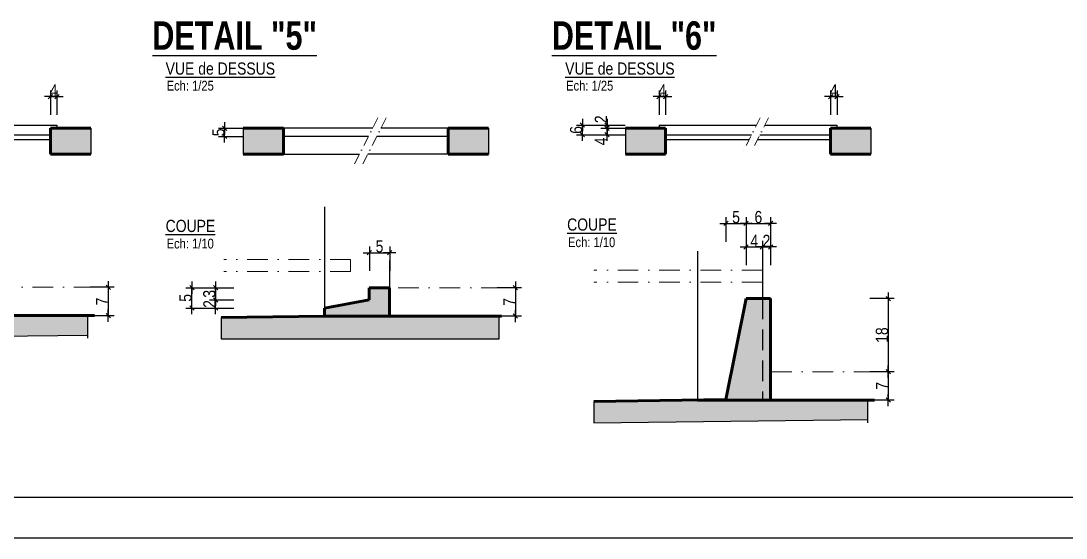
# Model space of a CAD drawing. Header units: millimetres. Extents: x 0 to 26138, y -32652 to 0.
# Drawn here: x 22860 to 24146, y -32652 to -32016 of the extents above; entities that cross this region are included whole.
import ezdxf
from ezdxf.enums import TextEntityAlignment as Align

# ---------------------------------------------------------------- set-up
doc = ezdxf.new("R2010")
doc.units = ezdxf.units.MM
doc.linetypes.add('CACHEX2', pattern=[19.05, 12.7, -6.35])
doc.linetypes.add('TIRETPTX2', pattern=[50.8, 25.4, -12.7, 0, -12.7])
for name, color, linetype in [('01-Cad  2', 1, 'Continuous'), ('01_cote_gen', 4, 'Continuous'), ('01_linteaux', 2, 'Continuous'), ('01_poch_BN', 9, 'Continuous'), ('01_poch_murs', 253, 'Continuous'), ('01_texte', 230, 'Continuous'), ('AA_COTES', 2, 'Continuous')]:
    doc.layers.add(name, color=color, linetype=linetype)
doc.layers.add('01_murs_coup', color=5, linetype='Continuous', lineweight=60)
doc.layers.add('01_tram_axes', color=2, linetype='TIRETPTX2', lineweight=9)
doc.styles.add('ARIAL NA', font='ARIALN.TTF')
doc.styles.add('impact', font='impact.ttf')
doc.styles.add('STYLE2', font='ARIALN.TTF')
doc.dimstyles.new('JB10', dxfattribs={"dimscale": 0.1, "dimtxt": 150, "dimasz": 15, "dimexe": 0.1, "dimexo": 0.1, "dimgap": 0.09, "dimtad": 1, "dimdec": 1, "dimlfac": 0.2, "dimdsep": 46, "dimtxsty": 'STYLE2', "dimblk1": 'BOND_G', "dimblk2": 'BOND_D', "dimsah": 1, "dimcen": 1.5, "dimdle": 0.01, "dimse1": 1, "dimse2": 1, "dimclrd": 4, "dimclre": 2, "dimclrt": 6, "dimazin": 2, "dimtfac": 2.333333, "dimtdec": 1, "dimtix": 1, "dimtmove": 2, "dimatfit": 3, "dimldrblk": 'BOND_G', "dimfxl": 1, "dimtolj": 1, "dimtzin": 0, "dimarcsym": 0})
doc.dimstyles.new('JB25', dxfattribs={"dimscale": 0.1, "dimtxt": 150, "dimasz": 15, "dimexe": 0.1, "dimexo": 0.1, "dimgap": 0.09, "dimtad": 1, "dimdec": 1, "dimlfac": 0.5, "dimdsep": 46, "dimtxsty": 'STYLE2', "dimblk1": 'BOND_G', "dimblk2": 'BOND_D', "dimsah": 1, "dimcen": 1.5, "dimdle": 0.01, "dimse1": 1, "dimse2": 1, "dimclrd": 4, "dimclre": 2, "dimclrt": 6, "dimazin": 2, "dimtfac": 2.333333, "dimtdec": 1, "dimtix": 1, "dimtmove": 2, "dimatfit": 3, "dimldrblk": 'BOND_G', "dimfxl": 1, "dimtolj": 1, "dimtzin": 0, "dimarcsym": 0})

# ---------------------------------------------------------------- blocks, each defined once
blk = doc.blocks.new('BOND_G')
at = {"layer": 'AA_COTES', "color": 0}
for p, q in [((0, -5), (0, 15)), ((5, 0), (-5, 0)), ((1.77, 1.77), (-1.77, -1.77))]:
    blk.add_line(p, q, dxfattribs=at)
blk = doc.blocks.new('BOND_D')
at = {"layer": 'AA_COTES', "color": 0}
for p, q in [((5, 0), (-5, 0)), ((-1.77, -1.77), (1.77, 1.77)), ((0, 5), (0, -15))]:
    blk.add_line(p, q, dxfattribs=at)
blk = doc.blocks.new('*D3464')
at = {"layer": '01_cote_gen', "color": 4, "lineweight": -2, "transparency": 16777216}
blk.add_line((23468.3, -32345.7), (23468.3, -32377.7), dxfattribs=at)
at = {"layer": 'Defpoints', "color": 0, "transparency": 16777216}
for p in [(23323.6, -32344.2), (23342.5, -32379.2), (23468.3, -32379.2)]:
    blk.add_point(p, dxfattribs=at)
at = {"layer": '01_cote_gen', "color": 4, "lineweight": -2, "transparency": 16777216, "xscale": 1.5, "yscale": 1.5, "zscale": 1.5}
for name, p, rotation in [('BOND_G', (23468.3, -32344.2), 90), ('BOND_D', (23468.3, -32379.2), 270)]:
    blk.add_blockref(name, p, dxfattribs=dict(at, rotation=rotation))
at = {"layer": '01_cote_gen', "color": 6, "transparency": 16777216, "insert": (23460.8, -32361.7), "char_height": 15, "attachment_point": 5, "rotation": 90, "style": 'STYLE2'}
blk.add_mtext('\\A1;7', dxfattribs=at)
blk = doc.blocks.new('*D3465')
at = {"layer": '01_cote_gen', "color": 4, "lineweight": -2, "transparency": 16777216}
blk.add_line((23110.5, -32156.6), (23110.5, -32149.6), dxfattribs=at)
at = {"layer": 'Defpoints', "color": 0, "transparency": 16777216}
for p in [(23110.5, -32148.1), (23182.8, -32148.1), (23182.8, -32158.1)]:
    blk.add_point(p, dxfattribs=at)
at = {"layer": '01_cote_gen', "color": 4, "lineweight": -2, "transparency": 16777216, "xscale": 1.5, "yscale": 1.5, "zscale": 1.5}
for name, p, rotation in [('BOND_D', (23110.5, -32148.1), 90), ('BOND_G', (23110.5, -32158.1), 270)]:
    blk.add_blockref(name, p, dxfattribs=dict(at, rotation=rotation))
at = {"layer": '01_cote_gen', "color": 6, "transparency": 16777216, "insert": (23102.9, -32153.1), "char_height": 15, "attachment_point": 5, "rotation": 90, "style": 'STYLE2'}
blk.add_mtext('\\A1;5', dxfattribs=at)
blk = doc.blocks.new('*D3466')
at = {"layer": '01_cote_gen', "color": 4, "lineweight": -2, "transparency": 16777216}
blk.add_line((23290.1, -32301.1), (23312.1, -32301.1), dxfattribs=at)
at = {"layer": 'Defpoints', "color": 0, "transparency": 16777216}
for p in [(23313.6, -32301.1), (23313.6, -32341.8), (23288.6, -32344.2)]:
    blk.add_point(p, dxfattribs=at)
at = {"layer": '01_cote_gen', "color": 4, "lineweight": -2, "transparency": 16777216, "xscale": 1.5, "yscale": 1.5, "zscale": 1.5, "rotation": 180}
blk.add_blockref('BOND_G', (23288.6, -32301.1), dxfattribs=at)
at = {"layer": '01_cote_gen', "color": 4, "lineweight": -2, "transparency": 16777216, "xscale": 1.5, "yscale": 1.5, "zscale": 1.5}
blk.add_blockref('BOND_D', (23313.6, -32301.1), dxfattribs=at)
at = {"layer": '01_cote_gen', "color": 6, "transparency": 16777216, "insert": (23301.1, -32293.4), "char_height": 15, "attachment_point": 5, "style": 'STYLE2'}
blk.add_mtext('\\A1;5', dxfattribs=at)
blk = doc.blocks.new('*D3454')
at = {"layer": '01_cote_gen', "color": 4, "lineweight": -2, "transparency": 16777216}
blk.add_line((23099.4, -32367.7), (23099.4, -32360.7), dxfattribs=at)
at = {"layer": 'Defpoints', "color": 0, "transparency": 16777216}
for p in [(23099.4, -32359.2), (23211.8, -32359.2), (23233.6, -32369.2)]:
    blk.add_point(p, dxfattribs=at)
at = {"layer": '01_cote_gen', "color": 4, "lineweight": -2, "transparency": 16777216, "xscale": 1.5, "yscale": 1.5, "zscale": 1.5}
for name, p, rotation in [('BOND_D', (23099.4, -32359.2), 90), ('BOND_G', (23099.4, -32369.2), 270)]:
    blk.add_blockref(name, p, dxfattribs=dict(at, rotation=rotation))
at = {"layer": '01_cote_gen', "color": 6, "transparency": 16777216, "insert": (23091.8, -32364.2), "char_height": 15, "attachment_point": 5, "rotation": 90, "style": 'STYLE2'}
blk.add_mtext('\\A1;2', dxfattribs=at)
blk = doc.blocks.new('*D3455')
at = {"layer": '01_cote_gen', "color": 4, "lineweight": -2, "transparency": 16777216}
blk.add_line((23099.4, -32357.7), (23099.4, -32345.7), dxfattribs=at)
at = {"layer": 'Defpoints', "color": 0, "transparency": 16777216}
for p in [(23099.4, -32344.2), (23211.8, -32344.2), (23127.9, -32359.2)]:
    blk.add_point(p, dxfattribs=at)
at = {"layer": '01_cote_gen', "color": 4, "lineweight": -2, "transparency": 16777216, "xscale": 1.5, "yscale": 1.5, "zscale": 1.5}
for name, p, rotation in [('BOND_D', (23099.4, -32344.2), 90), ('BOND_G', (23099.4, -32359.2), 270)]:
    blk.add_blockref(name, p, dxfattribs=dict(at, rotation=rotation))
at = {"layer": '01_cote_gen', "color": 6, "transparency": 16777216, "insert": (23091.7, -32351.7), "char_height": 15, "attachment_point": 5, "rotation": 90, "style": 'STYLE2'}
blk.add_mtext('\\A1;3', dxfattribs=at)
blk = doc.blocks.new('*D3456')
at = {"layer": '01_cote_gen', "color": 4, "lineweight": -2, "transparency": 16777216}
blk.add_line((23070.2, -32367.7), (23070.2, -32345.7), dxfattribs=at)
at = {"layer": 'Defpoints', "color": 0, "transparency": 16777216}
for p in [(23070.2, -32344.2), (23115.7, -32344.2), (23121.9, -32369.2)]:
    blk.add_point(p, dxfattribs=at)
at = {"layer": '01_cote_gen', "color": 4, "lineweight": -2, "transparency": 16777216, "xscale": 1.5, "yscale": 1.5, "zscale": 1.5}
for name, p, rotation in [('BOND_D', (23070.2, -32344.2), 90), ('BOND_G', (23070.2, -32369.2), 270)]:
    blk.add_blockref(name, p, dxfattribs=dict(at, rotation=rotation))
at = {"layer": '01_cote_gen', "color": 6, "transparency": 16777216, "insert": (23062.5, -32356.7), "char_height": 15, "attachment_point": 5, "rotation": 90, "style": 'STYLE2'}
blk.add_mtext('\\A1;5', dxfattribs=at)
blk = doc.blocks.new('*D3469')
at = {"layer": '01_cote_gen', "color": 4, "lineweight": -2, "transparency": 16777216}
blk.add_line((22967.3, -32345.1), (22967.3, -32377.1), dxfattribs=at)
at = {"layer": 'Defpoints', "color": 0, "transparency": 16777216}
for p in [(22822.5, -32343.6), (22841.4, -32378.6), (22967.3, -32378.6)]:
    blk.add_point(p, dxfattribs=at)
at = {"layer": '01_cote_gen', "color": 4, "lineweight": -2, "transparency": 16777216, "xscale": 1.5, "yscale": 1.5, "zscale": 1.5}
for name, p, rotation in [('BOND_G', (22967.3, -32343.6), 90), ('BOND_D', (22967.3, -32378.6), 270)]:
    blk.add_blockref(name, p, dxfattribs=dict(at, rotation=rotation))
at = {"layer": '01_cote_gen', "color": 6, "transparency": 16777216, "insert": (22959.8, -32361.1), "char_height": 15, "attachment_point": 5, "rotation": 90, "style": 'STYLE2'}
blk.add_mtext('\\A1;7', dxfattribs=at)
blk = doc.blocks.new('*D3473')
at = {"layer": '01_cote_gen', "color": 4, "lineweight": -2, "transparency": 16777216}
for p, q in [((22894.7, -32109), (22893.2, -32109)), ((22904.2, -32109), (22896.2, -32109)), ((22905.7, -32109), (22907.2, -32109))]:
    blk.add_line(p, q, dxfattribs=at)
at = {"layer": 'Defpoints', "color": 0, "transparency": 16777216}
for p in [(22896.2, -32109), (22896.2, -32148.1), (22904.2, -32148.1)]:
    blk.add_point(p, dxfattribs=at)
at = {"layer": '01_cote_gen', "color": 4, "lineweight": -2, "transparency": 16777216, "xscale": 1.5, "yscale": 1.5, "zscale": 1.5}
blk.add_blockref('BOND_D', (22896.2, -32109), dxfattribs=at)
at = {"layer": '01_cote_gen', "color": 4, "lineweight": -2, "transparency": 16777216, "xscale": 1.5, "yscale": 1.5, "zscale": 1.5, "rotation": 180}
blk.add_blockref('BOND_G', (22904.2, -32109), dxfattribs=at)
at = {"layer": '01_cote_gen', "color": 6, "transparency": 16777216, "insert": (22900.2, -32101.5), "char_height": 15, "attachment_point": 5, "style": 'STYLE2'}
blk.add_mtext('\\A1;4', dxfattribs=at)
blk = doc.blocks.new('*D3478')
at = {"layer": '01_cote_gen', "color": 4, "lineweight": -2, "transparency": 16777216}
blk.add_line((23753.7, -32265.1), (23780.7, -32265.1), dxfattribs=at)
at = {"layer": 'Defpoints', "color": 0, "transparency": 16777216}
for p in [(23782.2, -32265.1), (23752.2, -32357.5), (23782.2, -32357.5)]:
    blk.add_point(p, dxfattribs=at)
at = {"layer": '01_cote_gen', "color": 4, "lineweight": -2, "transparency": 16777216, "xscale": 1.5, "yscale": 1.5, "zscale": 1.5, "rotation": 180}
blk.add_blockref('BOND_G', (23752.2, -32265.1), dxfattribs=at)
at = {"layer": '01_cote_gen', "color": 4, "lineweight": -2, "transparency": 16777216, "xscale": 1.5, "yscale": 1.5, "zscale": 1.5}
blk.add_blockref('BOND_D', (23782.2, -32265.1), dxfattribs=at)
at = {"layer": '01_cote_gen', "color": 6, "transparency": 16777216, "insert": (23767.2, -32257.4), "char_height": 15, "attachment_point": 5, "style": 'STYLE2'}
blk.add_mtext('\\A1;6', dxfattribs=at)
blk = doc.blocks.new('*D3479')
at = {"layer": '01_cote_gen', "color": 4, "lineweight": -2, "transparency": 16777216}
blk.add_line((23753.7, -32294.1), (23770.7, -32294.1), dxfattribs=at)
at = {"layer": 'Defpoints', "color": 0, "transparency": 16777216}
for p in [(23752.2, -32287.6), (23772.2, -32294.1), (23772.2, -32299.2)]:
    blk.add_point(p, dxfattribs=at)
at = {"layer": '01_cote_gen', "color": 4, "lineweight": -2, "transparency": 16777216, "xscale": 1.5, "yscale": 1.5, "zscale": 1.5, "rotation": 180}
blk.add_blockref('BOND_G', (23752.2, -32294.1), dxfattribs=at)
at = {"layer": '01_cote_gen', "color": 4, "lineweight": -2, "transparency": 16777216, "xscale": 1.5, "yscale": 1.5, "zscale": 1.5}
blk.add_blockref('BOND_D', (23772.2, -32294.1), dxfattribs=at)
at = {"layer": '01_cote_gen', "color": 6, "transparency": 16777216, "insert": (23762.2, -32286.6), "char_height": 15, "attachment_point": 5, "style": 'STYLE2'}
blk.add_mtext('\\A1;4', dxfattribs=at)
blk = doc.blocks.new('*D3461')
at = {"layer": '01_cote_gen', "color": 4, "lineweight": -2, "transparency": 16777216}
blk.add_line((23773.7, -32294.1), (23780.7, -32294.1), dxfattribs=at)
at = {"layer": 'Defpoints', "color": 0, "transparency": 16777216}
for p in [(23782.2, -32290.2), (23772.2, -32304.3), (23782.2, -32294.1)]:
    blk.add_point(p, dxfattribs=at)
at = {"layer": '01_cote_gen', "color": 4, "lineweight": -2, "transparency": 16777216, "xscale": 1.5, "yscale": 1.5, "zscale": 1.5, "rotation": 180}
blk.add_blockref('BOND_G', (23772.2, -32294.1), dxfattribs=at)
at = {"layer": '01_cote_gen', "color": 4, "lineweight": -2, "transparency": 16777216, "xscale": 1.5, "yscale": 1.5, "zscale": 1.5}
blk.add_blockref('BOND_D', (23782.2, -32294.1), dxfattribs=at)
at = {"layer": '01_cote_gen', "color": 6, "transparency": 16777216, "insert": (23777.2, -32286.6), "char_height": 15, "attachment_point": 5, "style": 'STYLE2'}
blk.add_mtext('\\A1;2', dxfattribs=at)
blk = doc.blocks.new('*D3480')
at = {"layer": '01_cote_gen', "color": 4, "lineweight": -2, "transparency": 16777216}
blk.add_line((23927, -32449), (23927, -32481), dxfattribs=at)
at = {"layer": 'Defpoints', "color": 0, "transparency": 16777216}
for p in [(23782.2, -32447.5), (23801.1, -32482.5), (23927, -32482.5)]:
    blk.add_point(p, dxfattribs=at)
at = {"layer": '01_cote_gen', "color": 4, "lineweight": -2, "transparency": 16777216, "xscale": 1.5, "yscale": 1.5, "zscale": 1.5}
for name, p, rotation in [('BOND_G', (23927, -32447.5), 90), ('BOND_D', (23927, -32482.5), 270)]:
    blk.add_blockref(name, p, dxfattribs=dict(at, rotation=rotation))
at = {"layer": '01_cote_gen', "color": 6, "transparency": 16777216, "insert": (23919.5, -32465), "char_height": 15, "attachment_point": 5, "rotation": 90, "style": 'STYLE2'}
blk.add_mtext('\\A1;7', dxfattribs=at)
blk = doc.blocks.new('*D3481')
at = {"layer": '01_cote_gen', "color": 4, "lineweight": -2, "transparency": 16777216}
blk.add_line((23728.9, -32265.1), (23750.7, -32265.1), dxfattribs=at)
at = {"layer": 'Defpoints', "color": 0, "transparency": 16777216}
for p in [(23752.2, -32265.1), (23752.2, -32357.5), (23727.4, -32481.8)]:
    blk.add_point(p, dxfattribs=at)
at = {"layer": '01_cote_gen', "color": 4, "lineweight": -2, "transparency": 16777216, "xscale": 1.5, "yscale": 1.5, "zscale": 1.5, "rotation": 180}
blk.add_blockref('BOND_G', (23727.4, -32265.1), dxfattribs=at)
at = {"layer": '01_cote_gen', "color": 4, "lineweight": -2, "transparency": 16777216, "xscale": 1.5, "yscale": 1.5, "zscale": 1.5}
blk.add_blockref('BOND_D', (23752.2, -32265.1), dxfattribs=at)
at = {"layer": '01_cote_gen', "color": 6, "transparency": 16777216, "insert": (23739.8, -32257.4), "char_height": 15, "attachment_point": 5, "style": 'STYLE2'}
blk.add_mtext('\\A1;5', dxfattribs=at)
blk = doc.blocks.new('*D3482')
at = {"layer": '01_cote_gen', "color": 4, "lineweight": -2, "transparency": 16777216}
blk.add_line((23581, -32154.6), (23581, -32149.6), dxfattribs=at)
at = {"layer": 'Defpoints', "color": 0, "transparency": 16777216}
for p in [(23581, -32148.1), (23653.1, -32148.1), (23668.9, -32156.1)]:
    blk.add_point(p, dxfattribs=at)
at = {"layer": '01_cote_gen', "color": 4, "lineweight": -2, "transparency": 16777216, "xscale": 1.5, "yscale": 1.5, "zscale": 1.5}
for name, p, rotation in [('BOND_D', (23581, -32148.1), 90), ('BOND_G', (23581, -32156.1), 270)]:
    blk.add_blockref(name, p, dxfattribs=dict(at, rotation=rotation))
at = {"layer": '01_cote_gen', "color": 6, "transparency": 16777216, "insert": (23573.5, -32164.2), "char_height": 15, "attachment_point": 5, "rotation": 90, "style": 'STYLE2'}
blk.add_mtext('\\A1;4', dxfattribs=at)
blk = doc.blocks.new('*D3462')
at = {"layer": '01_cote_gen', "color": 4, "lineweight": -2, "transparency": 16777216}
blk.add_line((23550.8, -32154.6), (23550.8, -32145.6), dxfattribs=at)
at = {"layer": 'Defpoints', "color": 0, "transparency": 16777216}
for p in [(23550.8, -32144.1), (23593.5, -32144.1), (23592.7, -32156.1)]:
    blk.add_point(p, dxfattribs=at)
at = {"layer": '01_cote_gen', "color": 4, "lineweight": -2, "transparency": 16777216, "xscale": 1.5, "yscale": 1.5, "zscale": 1.5}
for name, p, rotation in [('BOND_D', (23550.8, -32144.1), 90), ('BOND_G', (23550.8, -32156.1), 270)]:
    blk.add_blockref(name, p, dxfattribs=dict(at, rotation=rotation))
at = {"layer": '01_cote_gen', "color": 6, "transparency": 16777216, "insert": (23543.1, -32150.1), "char_height": 15, "attachment_point": 5, "rotation": 90, "style": 'STYLE2'}
blk.add_mtext('\\A1;6', dxfattribs=at)
blk = doc.blocks.new('*D3463')
at = {"layer": '01_cote_gen', "color": 4, "lineweight": -2, "transparency": 16777216}
blk.add_line((23581, -32146.6), (23581, -32145.6), dxfattribs=at)
at = {"layer": 'Defpoints', "color": 0, "transparency": 16777216}
for p in [(23573.3, -32144.1), (23573.5, -32148.1), (23581, -32144.1)]:
    blk.add_point(p, dxfattribs=at)
at = {"layer": '01_cote_gen', "color": 4, "lineweight": -2, "transparency": 16777216, "xscale": 1.5, "yscale": 1.5, "zscale": 1.5}
for name, p, rotation in [('BOND_D', (23581, -32144.1), 90), ('BOND_G', (23581, -32148.1), 270)]:
    blk.add_blockref(name, p, dxfattribs=dict(at, rotation=rotation))
at = {"layer": '01_cote_gen', "color": 6, "transparency": 16777216, "insert": (23573.5, -32137), "char_height": 15, "attachment_point": 5, "rotation": 90, "style": 'STYLE2'}
blk.add_mtext('\\A1;2', dxfattribs=at)
blk = doc.blocks.new('*D3483')
at = {"layer": '01_cote_gen', "color": 4, "lineweight": -2, "transparency": 16777216}
for p, q in [((23643.6, -32109), (23642.1, -32109)), ((23653.1, -32109), (23645.1, -32109)), ((23654.6, -32109), (23656.1, -32109))]:
    blk.add_line(p, q, dxfattribs=at)
at = {"layer": 'Defpoints', "color": 0, "transparency": 16777216}
for p in [(23645.1, -32109), (23645.1, -32144.1), (23653.1, -32148.1)]:
    blk.add_point(p, dxfattribs=at)
at = {"layer": '01_cote_gen', "color": 4, "lineweight": -2, "transparency": 16777216, "xscale": 1.5, "yscale": 1.5, "zscale": 1.5}
blk.add_blockref('BOND_D', (23645.1, -32109), dxfattribs=at)
at = {"layer": '01_cote_gen', "color": 4, "lineweight": -2, "transparency": 16777216, "xscale": 1.5, "yscale": 1.5, "zscale": 1.5, "rotation": 180}
blk.add_blockref('BOND_G', (23653.1, -32109), dxfattribs=at)
at = {"layer": '01_cote_gen', "color": 6, "transparency": 16777216, "insert": (23649.1, -32101.5), "char_height": 15, "attachment_point": 5, "style": 'STYLE2'}
blk.add_mtext('\\A1;4', dxfattribs=at)
blk = doc.blocks.new('*D3484')
at = {"layer": '01_cote_gen', "color": 4, "lineweight": -2, "transparency": 16777216}
for p, q in [((23854.5, -32109), (23853, -32109)), ((23864, -32109), (23856, -32109)), ((23865.5, -32109), (23867, -32109))]:
    blk.add_line(p, q, dxfattribs=at)
at = {"layer": 'Defpoints', "color": 0, "transparency": 16777216}
for p in [(23856, -32109), (23856, -32148.1), (23864, -32148.1)]:
    blk.add_point(p, dxfattribs=at)
at = {"layer": '01_cote_gen', "color": 4, "lineweight": -2, "transparency": 16777216, "xscale": 1.5, "yscale": 1.5, "zscale": 1.5}
blk.add_blockref('BOND_D', (23856, -32109), dxfattribs=at)
at = {"layer": '01_cote_gen', "color": 4, "lineweight": -2, "transparency": 16777216, "xscale": 1.5, "yscale": 1.5, "zscale": 1.5, "rotation": 180}
blk.add_blockref('BOND_G', (23864, -32109), dxfattribs=at)
at = {"layer": '01_cote_gen', "color": 6, "transparency": 16777216, "insert": (23860, -32101.5), "char_height": 15, "attachment_point": 5, "style": 'STYLE2'}
blk.add_mtext('\\A1;4', dxfattribs=at)
blk = doc.blocks.new('*D3485')
at = {"layer": '01_cote_gen', "color": 4, "lineweight": -2, "transparency": 16777216}
blk.add_line((23927, -32359), (23927, -32446), dxfattribs=at)
at = {"layer": 'Defpoints', "color": 0, "transparency": 16777216}
for p in [(23782.2, -32357.5), (23818.8, -32447.5), (23927, -32447.5)]:
    blk.add_point(p, dxfattribs=at)
at = {"layer": '01_cote_gen', "color": 4, "lineweight": -2, "transparency": 16777216, "xscale": 1.5, "yscale": 1.5, "zscale": 1.5}
for name, p, rotation in [('BOND_G', (23927, -32357.5), 90), ('BOND_D', (23927, -32447.5), 270)]:
    blk.add_blockref(name, p, dxfattribs=dict(at, rotation=rotation))
at = {"layer": '01_cote_gen', "color": 6, "transparency": 16777216, "insert": (23919.3, -32402.5), "char_height": 15, "attachment_point": 5, "rotation": 90, "style": 'STYLE2'}
blk.add_mtext('\\A1;18', dxfattribs=at)

msp = doc.modelspace()

# ---------------------------------------------------------------- hatches: boundary and pattern name
at = {"layer": '01_poch_BN'}
h = msp.add_hatch(color=256, dxfattribs=at)
h.dxf.hatch_style = 1
h.paths.add_polyline_path([(22693.36, -32148.06), (22643.84, -32148.06), (22643.84, -32180.06), (22693.36, -32180.06)])
h.paths.add_polyline_path([(22945.76, -32148.06), (22896.23, -32148.06), (22896.23, -32180.06), (22945.76, -32180.06)])
h = msp.add_hatch(color=256, dxfattribs=at)
h.dxf.hatch_style = 1
h.paths.add_polyline_path([(23182.78, -32148.06), (23133.26, -32148.06), (23133.26, -32180.06), (23182.78, -32180.06)])
h.paths.add_polyline_path([(23435.18, -32148.06), (23385.65, -32148.06), (23385.65, -32180.06), (23435.18, -32180.06)])
h = msp.add_hatch(color=256, dxfattribs=at)
h.dxf.hatch_style = 1
h.paths.add_polyline_path([(23653.09, -32148.06), (23603.57, -32148.06), (23603.57, -32180.06), (23653.09, -32180.06)])
h.paths.add_polyline_path([(23905.49, -32148.06), (23855.96, -32148.06), (23855.96, -32180.06), (23905.49, -32180.06)])
at = {"layer": '01_poch_BN', "ltscale": 0.1}
h = msp.add_hatch(color=256, dxfattribs=at)
h.dxf.hatch_style = 1
h.paths.add_polyline_path([(22812.51, -32343.58), (22792.51, -32343.58), (22777.65, -32377.88), (22732.51, -32378.56), (22732.51, -32378.58), (22812.51, -32378.58)])
h.paths.add_polyline_path([(22822.51, -32343.58), (22812.51, -32343.58), (22812.51, -32378.58), (22822.51, -32378.58)])
h.paths.add_polyline_path([(22942.13, -32378.58), (22822.51, -32378.58), (22812.51, -32378.58), (22732.51, -32378.58), (22732.51, -32378.56), (22605.15, -32380.46), (22605.15, -32406.36), (22942.13, -32402.6)])
h = msp.add_hatch(color=256, dxfattribs=at)
h.dxf.hatch_style = 1
h.paths.add_polyline_path([(23313.55, -32344.17), (23288.55, -32344.17), (23288.55, -32359.17), (23233.55, -32369.17), (23233.55, -32379.17), (23313.55, -32379.17)])
h.paths.add_polyline_path([(23448.29, -32379.17), (23323.55, -32379.17), (23233.55, -32379.17), (23233.55, -32379.14), (23106.2, -32381.04), (23106.2, -32406.94), (23448.29, -32406.94)])
h = msp.add_hatch(color=256, dxfattribs=at)
h.dxf.hatch_style = 1
h.paths.add_polyline_path([(23772.24, -32357.53), (23752.24, -32357.53), (23727.38, -32481.83), (23692.24, -32482.38), (23692.24, -32482.53), (23772.24, -32482.53)])
h.paths.add_polyline_path([(23782.24, -32357.53), (23772.24, -32357.53), (23772.24, -32482.53), (23782.24, -32482.53)])
h.paths.add_polyline_path([(23901.86, -32482.53), (23782.24, -32482.53), (23772.24, -32482.53), (23692.24, -32482.53), (23692.24, -32482.38), (23564.88, -32484.4), (23564.88, -32510.3), (23901.86, -32506.54)])

# ---------------------------------------------------------------- linework, layer by layer
at = {"layer": '01-Cad  2'}
for p, q in [((25088.02, -32602.24), (19369.51, -32602.24)), ((25088.02, -32652.24), (19319.51, -32652.24))]:
    msp.add_line(p, q, dxfattribs=at)
at = {"layer": '01_linteaux'}
for p, q in [((22815.45, -32144.06), (22904.23, -32144.06)), ((22904.23, -32144.06), (22904.23, -32148.06)), ((23292.7, -32148.06), (23182.78, -32148.06)), ((23385.65, -32148.06), (23302.84, -32148.06)), ((23645.09, -32144.06), (23765.03, -32144.06)), ((23645.09, -32144.06), (23645.09, -32148.06)), ((23775.18, -32144.06), (23863.96, -32144.06)), ((23863.96, -32144.06), (23863.96, -32148.06)), ((22806.35, -32162.06), (22896.23, -32162.06)), ((22809.38, -32156.06), (22896.23, -32156.06)), ((23287.64, -32158.06), (23182.78, -32158.06)), ((23385.65, -32158.06), (23297.79, -32158.06)), ((23653.09, -32156.06), (23758.97, -32156.06)), ((23653.09, -32162.06), (23755.93, -32162.06)), ((23766.08, -32162.06), (23855.96, -32162.06)), ((23769.11, -32156.06), (23855.96, -32156.06)), ((23182.78, -32180.06), (23276.52, -32180.06)), ((23385.65, -32180.06), (23286.67, -32180.06)), ((23233.55, -32244.7), (23233.55, -32369.17)), ((23692.24, -32299.16), (23692.24, -32482.53)), ((23772.24, -32299.16), (23772.24, -32357.53)), ((23313.55, -32310.8), (23313.55, -32344.17)), ((23782.24, -32482.53), (23772.24, -32482.53))]:
    msp.add_line(p, q, dxfattribs=at)
at = {"layer": '01_linteaux', "linetype": 'CACHEX2', "ltscale": 2}
msp.add_line((23772.24, -32357.53), (23772.24, -32482.53), dxfattribs=at)
at = {"layer": '01_murs_coup'}
for p, q in [((22896.23, -32148.06), (22896.23, -32180.06)), ((22945.76, -32148.06), (22896.23, -32148.06)), ((23182.78, -32148.06), (23133.26, -32148.06)), ((23182.78, -32148.06), (23182.78, -32180.06)), ((23385.65, -32148.06), (23385.65, -32180.06)), ((23435.18, -32148.06), (23385.65, -32148.06)), ((23653.09, -32148.06), (23603.57, -32148.06)), ((23653.09, -32148.06), (23653.09, -32180.06)), ((23855.96, -32148.06), (23855.96, -32180.06)), ((23905.49, -32148.06), (23855.96, -32148.06)), ((22945.76, -32180.06), (22896.23, -32180.06)), ((23182.78, -32180.06), (23133.26, -32180.06)), ((23435.18, -32180.06), (23385.65, -32180.06)), ((23653.09, -32180.06), (23603.57, -32180.06)), ((23905.49, -32180.06), (23855.96, -32180.06)), ((23288.55, -32344.17), (23288.55, -32359.17)), ((23313.55, -32344.17), (23288.55, -32344.17)), ((23313.55, -32344.17), (23313.55, -32379.17)), ((23233.55, -32369.17), (23288.55, -32359.17)), ((23752.24, -32357.53), (23727.38, -32481.83)), ((23782.24, -32357.53), (23752.24, -32357.53)), ((23782.24, -32357.53), (23782.24, -32482.53)), ((22950.32, -32378.58), (22732.51, -32378.58)), ((22950.32, -32378.58), (22822.51, -32378.58)), ((23233.55, -32379.14), (23106.2, -32381.04)), ((23233.55, -32369.17), (23233.55, -32379.17)), ((23451.37, -32379.17), (23233.55, -32379.17)), ((23451.37, -32379.17), (23323.55, -32379.17)), ((23727.38, -32481.83), (23564.88, -32484.4)), ((23910.05, -32482.53), (23692.24, -32482.53)), ((23910.05, -32482.53), (23782.24, -32482.53))]:
    msp.add_line(p, q, dxfattribs=at)
at = {"layer": '01_poch_BN'}
for p, q in [((22945.76, -32148.06), (22945.76, -32180.06)), ((23435.18, -32148.06), (23435.18, -32180.06)), ((23905.49, -32148.06), (23905.49, -32180.06)), ((22942.13, -32406.36), (22942.13, -32378.58)), ((23106.2, -32381.04), (23106.2, -32406.94)), ((23448.29, -32406.94), (23448.29, -32379.17)), ((23106.2, -32406.94), (23448.29, -32406.94)), ((23564.88, -32484.4), (23564.88, -32510.3)), ((23901.86, -32510.3), (23901.86, -32482.53))]:
    msp.add_line(p, q, dxfattribs=at)
at = {"layer": '01_poch_BN', "ltscale": 0.1}
for p, q in [((22605.15, -32406.36), (22942.13, -32402.6)), ((23564.88, -32510.3), (23901.86, -32506.54))]:
    msp.add_line(p, q, dxfattribs=at)
at = {"layer": '01_poch_murs'}
for p, q in [((23133.26, -32148.06), (23133.26, -32180.06)), ((23603.57, -32148.06), (23603.57, -32180.06))]:
    msp.add_line(p, q, dxfattribs=at)
at = {"layer": '01_tram_axes', "ltscale": 0.5}
for p, q in [((23299.13, -32135.33), (23270.49, -32191.98)), ((23309.28, -32135.33), (23280.64, -32191.98)), ((23769.44, -32135.33), (23748.11, -32177.54)), ((23779.59, -32135.33), (23758.25, -32177.54))]:
    msp.add_line(p, q, dxfattribs=at)
at = {"layer": '01_tram_axes'}
for p, q in [((23265.58, -32309.38), (23109.43, -32309.38)), ((23265.58, -32309.38), (23265.58, -32324.38)), ((23265.58, -32324.38), (23109.43, -32324.38)), ((23772.24, -32322.53), (23564.88, -32322.53)), ((23772.24, -32337.53), (23564.88, -32337.53)), ((22950.32, -32343.58), (22822.51, -32343.58)), ((23451.37, -32344.17), (23313.55, -32344.17)), ((23910.05, -32447.53), (23782.24, -32447.53))]:
    msp.add_line(p, q, dxfattribs=at)
at = {"layer": '01_tram_axes', "ltscale": 2}
for p, q in [((23313.55, -32336.15), (23313.55, -32324.17)), ((23772.24, -32322.53), (23772.24, -32337.53))]:
    msp.add_line(p, q, dxfattribs=at)

# ---------------------------------------------------------------- texts
at = {"layer": '01_texte', "style": 'impact'}
for s, p in [('%%UDETAIL "5"', (23122.86, -32061.98)), ('%%UDETAIL "6"', (23614.41, -32061.98))]:
    msp.add_text(s, height=35, dxfattribs=at).set_placement(p, align=Align.BOTTOM_CENTER)
at = {"layer": '01_texte', "style": 'ARIAL NA'}
for s, height, p in [('%%UVUE de DESSUS', 15, (23037.95, -32082.06)), ('%%UVUE de DESSUS', 15, (23529.5, -32082.06)), (' Ech: 1/25', 12, (23035.29, -32101.66)), (' Ech: 1/25', 12, (23526.84, -32101.66)), ('%%UCOUPE', 15, (23037.95, -32275.69)), ('%%UCOUPE', 15, (23531.91, -32273.99)), (' Ech: 1/10', 12, (23035.29, -32295.92)), (' Ech: 1/10', 12, (23529.26, -32294.22))]:
    msp.add_text(s, height=height, dxfattribs=at).set_placement(p)

# ---------------------------------------------------------------- dimensions: what is measured, and where the dimension line sits
at = {"layer": '01_cote_gen'}
for base, p1, p2, dimstyle, picture, middle in [((22896.23, -32108.99), (22904.23, -32148.06), (22896.23, -32148.06), 'JB25', '*D3473', (22900.23, -32101.48)), ((23645.09, -32108.99), (23653.09, -32148.06), (23645.09, -32144.06), 'JB25', '*D3483', (23649.09, -32101.48)), ((23855.96, -32108.99), (23863.96, -32148.06), (23855.96, -32148.06), 'JB25', '*D3484', (23859.96, -32101.48)), ((23752.24, -32265.07), (23727.38, -32481.83), (23752.24, -32357.53), 'JB10', '*D3481', (23739.81, -32257.44)), ((23782.24, -32265.07), (23752.24, -32357.53), (23782.24, -32357.53), 'JB10', '*D3478', (23767.24, -32257.41)), ((23772.24, -32294.13), (23752.24, -32287.57), (23772.24, -32299.16), 'JB10', '*D3479', (23762.24, -32286.62)), ((23782.24, -32294.13), (23772.24, -32304.28), (23782.24, -32290.22), 'JB10', '*D3461', (23777.24, -32286.59)), ((23313.55, -32301.07), (23288.55, -32344.17), (23313.55, -32341.84), 'JB10', '*D3466', (23301.05, -32293.44))]:
    dim = msp.add_linear_dim(base=base, p1=p1, p2=p2, dimstyle=dimstyle, dxfattribs=at)
    dim.commit()
    dim.dimension.update_dxf_attribs({"geometry": picture, "text_midpoint": middle})
for base, p1, p2, dimstyle, picture, middle in [((23550.79, -32144.06), (23592.67, -32156.06), (23593.54, -32144.06), 'JB25', '*D3462', (23543.12, -32150.06)), ((23110.5, -32148.06), (23182.78, -32158.06), (23182.78, -32148.06), 'JB25', '*D3465', (23102.87, -32153.06)), ((22967.28, -32378.58), (22822.51, -32343.58), (22841.41, -32378.58), 'JB10', '*D3469', (22959.77, -32361.08)), ((23070.15, -32344.17), (23121.87, -32369.17), (23115.75, -32344.17), 'JB10', '*D3456', (23062.52, -32356.67)), ((23099.37, -32344.17), (23127.95, -32359.17), (23211.82, -32344.17), 'JB10', '*D3455', (23091.7, -32351.67)), ((23468.32, -32379.17), (23323.55, -32344.17), (23342.46, -32379.17), 'JB10', '*D3464', (23460.81, -32361.67)), ((23099.37, -32359.17), (23233.55, -32369.17), (23211.82, -32359.17), 'JB10', '*D3454', (23091.83, -32364.17)), ((23927, -32447.53), (23782.24, -32357.53), (23818.77, -32447.53), 'JB10', '*D3485', (23919.34, -32402.53)), ((23927, -32482.53), (23782.24, -32447.53), (23801.14, -32482.53), 'JB10', '*D3480', (23919.5, -32465.03))]:
    dim = msp.add_linear_dim(base=base, p1=p1, p2=p2, angle=90, dimstyle=dimstyle, dxfattribs=at)
    dim.commit()
    dim.dimension.update_dxf_attribs({"geometry": picture, "text_midpoint": middle})
for base, p1, p2, picture, middle in [((23581.03, -32144.06), (23573.53, -32148.06), (23573.29, -32144.06), '*D3463', (23573.49, -32136.99)), ((23581.03, -32148.06), (23668.93, -32156.06), (23653.09, -32148.06), '*D3482', (23573.52, -32164.23))]:
    dim = msp.add_linear_dim(base=base, p1=p1, p2=p2, angle=90, dimstyle='JB25', dxfattribs=at)
    dim.commit()
    dim.dimension.update_dxf_attribs({"geometry": picture, "text_midpoint": middle, "dimtype": 160})

doc.saveas('drawing.dxf')
